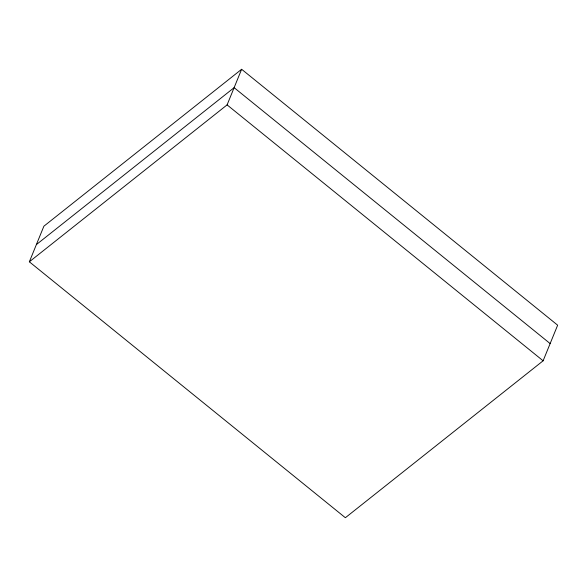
<?xml version="1.0" encoding="UTF-8"?>
<svg xmlns="http://www.w3.org/2000/svg" width="587" height="587" viewBox="0 0 587 587"><rect width="100%" height="100%" fill="white"/><g stroke="black" fill="none" stroke-linecap="round" stroke-linejoin="round"><path stroke-width="0.88" d="M29.35 261.809L43.886 226.2L241.631 69.273L557.65 325.191L543.114 360.8L345.369 517.727L29.35 261.809L227.096 104.882L241.631 69.273M36.379 244.596L234.125 87.661L550.144 343.578M227.096 104.882L543.114 360.8"/></g></svg>
